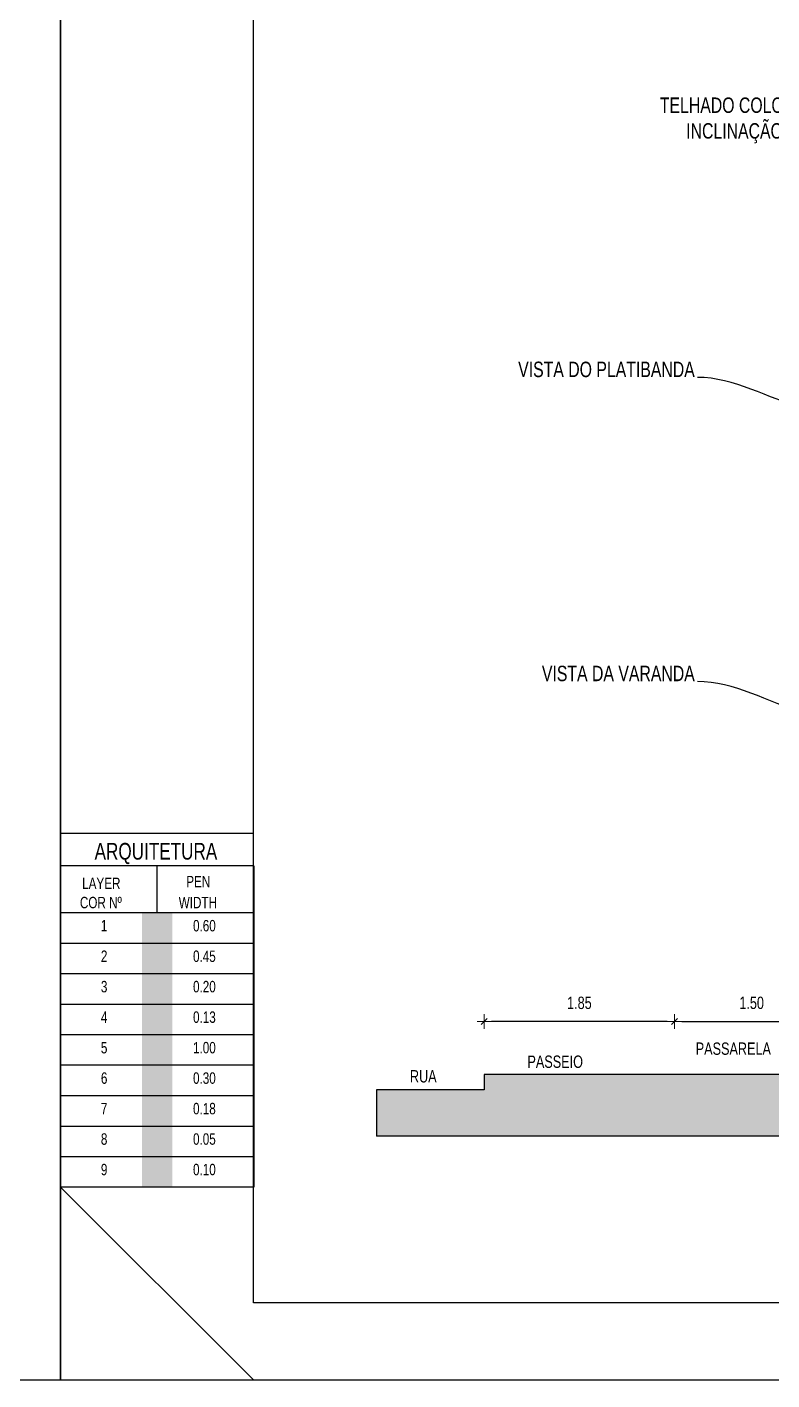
# Model space of a CAD drawing. Extents: x 425 to 531, y 796 to 840.
# Drawn here: x 471.77 to 479.01, y 795.74 to 808.9 of the extents above; entities that cross this region are included whole.
import ezdxf
from ezdxf import colors
from ezdxf.entities.mleader import LeaderData, LeaderLine
from ezdxf.enums import TextEntityAlignment as Align
from ezdxf.math import Vec2, Vec3

# ---------------------------------------------------------------- set-up
doc = ezdxf.new("R2010")
doc.units = 0
doc.header["$MEASUREMENT"] = 0
doc.header["$PDSIZE"] = -5
doc.linetypes.add('CONTINU', pattern=[0])
doc.layers.get('0').update_dxf_attribs({"linetype": 'CONTINUOUS'})
doc.layers.get('Defpoints').update_dxf_attribs({"linetype": 'CONTINUOUS'})
for name, color, linetype in [('COTA', 7, 'CONTINUOUS'), ('E-txt-g', 3, 'CONTINUOUS'), ("PRANCHA - PROJETU'S", 7, 'CONTINUOUS'), ('VIGA H20', 2, 'CONTINUOUS')]:
    doc.layers.add(name, color=color, linetype=linetype)
for name, color, linetype, lineweight in [('E-Pen-C', 4, 'CONTINUOUS', 15), ('E-Pen-G', 3, 'CONTINUOUS', 30), ('E-Txt-W', 7, 'CONTINUOUS', 20)]:
    doc.layers.add(name, color=color, linetype=linetype, lineweight=lineweight)
doc.styles.add('F2', font='swisscl.ttf')
doc.styles.add('REG60', font='romans.shx', dxfattribs={"width": 0.8, "height": 0.15})
doc.styles.add('REG80', font='romans.shx', dxfattribs={"width": 0.8, "height": 0.2})
doc.dimstyles.new('DIMENSION-1', dxfattribs={"dimtxt": 0.11, "dimasz": 0.07, "dimexe": 1, "dimexo": 0, "dimgap": 0.12, "dimtad": 1, "dimzin": 7, "dimdsep": 46, "dimtxsty": 'F2', "dimblk1": 'TRACO', "dimblk2": 'TRACO', "dimsah": 1, "dimcen": 1, "dimse1": 1, "dimse2": 1, "dimclrd": 256, "dimclre": 256, "dimclrt": 6, "dimadec": 0, "dimazin": 0, "dimtfac": 1, "dimtix": 1, "dimtmove": 2, "dimatfit": 3, "dimldrblk": 'TRACO', "dimfxl": 1, "dimtolj": 1, "dimtzin": 0, "dimarcsym": 0})

# ---------------------------------------------------------------- blocks, each defined once
blk = doc.blocks.new('TXT-AMB75')
at = {"layer": 'E-txt-g', "style": 'REG80', "width": 0.8, "flags": 8}
blk.add_attdef('TXT', text='', height=0.2, dxfattribs=at).set_placement((0.005, 0.296), align=Align.CENTER)
at = {"layer": 'E-Txt-W', "style": 'REG60', "width": 0.8, "flags": 8}
blk.add_attdef('TXT', text='', height=0.15, dxfattribs=at).set_placement((0.005, 0.027), align=Align.CENTER)
blk = doc.blocks.new('TRACO')
at = {"layer": 'E-Pen-C'}
for p, q in [((-1, 0), (1, 0)), ((0, 1), (0, -1))]:
    blk.add_line(p, q, dxfattribs=at)
at = {"layer": 'E-Pen-G'}
blk.add_line((-0.42, -0.42), (0.42, 0.42), dxfattribs=at)
blk = doc.blocks.new('*D444')
at = {"color": 4, "linetype": 'Continuous', "lineweight": -2, "transparency": 16777216}
blk.add_line((477.997, 799.224), (476.287, 799.224), dxfattribs=at)
at = {"layer": 'Defpoints', "color": 0, "linetype": 'CONTINU', "transparency": 16777216}
for p in [(476.217, 799.224), (476.217, 798.708), (478.067, 798.708)]:
    blk.add_point(p, dxfattribs=at)
at = {"color": 4, "linetype": 'CONTINU', "lineweight": -2, "transparency": 16777216, "xscale": 0.07, "yscale": 0.07, "zscale": 0.07, "rotation": 180}
blk.add_blockref('TRACO', (476.217, 799.224), dxfattribs=at)
at = {"color": 4, "linetype": 'CONTINU', "lineweight": -2, "transparency": 16777216, "xscale": 0.07, "yscale": 0.07, "zscale": 0.07}
blk.add_blockref('TRACO', (478.067, 799.224), dxfattribs=at)
at = {"color": 4, "linetype": 'CONTINU', "transparency": 16777216, "insert": (477.142, 799.405), "char_height": 0.12, "attachment_point": 5, "style": 'F2'}
blk.add_mtext('\\A1;1.85', dxfattribs=at)
blk = doc.blocks.new('*D445')
at = {"color": 4, "linetype": 'Continuous', "lineweight": -2, "transparency": 16777216}
blk.add_line((478.137, 799.224), (479.497, 799.224), dxfattribs=at)
at = {"layer": 'Defpoints', "color": 0, "linetype": 'CONTINU', "transparency": 16777216}
for p in [(478.067, 799.224), (479.567, 799.224), (479.567, 799.224)]:
    blk.add_point(p, dxfattribs=at)
at = {"color": 4, "linetype": 'CONTINU', "lineweight": -2, "transparency": 16777216, "xscale": 0.07, "yscale": 0.07, "zscale": 0.07, "rotation": 180}
blk.add_blockref('TRACO', (478.067, 799.224), dxfattribs=at)
at = {"color": 4, "linetype": 'CONTINU', "lineweight": -2, "transparency": 16777216, "xscale": 0.07, "yscale": 0.07, "zscale": 0.07}
blk.add_blockref('TRACO', (479.567, 799.224), dxfattribs=at)
at = {"color": 4, "linetype": 'CONTINU', "transparency": 16777216, "insert": (478.817, 799.405), "char_height": 0.12, "attachment_point": 5, "style": 'F2'}
blk.add_mtext('\\A1;1.50', dxfattribs=at)

msp = doc.modelspace()

# ---------------------------------------------------------------- hatches: boundary and pattern name
at = {"layer": 'COTA', "linetype": 'Continuous'}
h = msp.add_hatch(dxfattribs=at)
h.set_pattern_fill('ANSI38', color=8, scale=0.4, style=0)
h.set_pattern_definition([(45, (-6.374314, 0.550474), (-0.035355339, 0.035355339), []), (135, (-6.374314, 0.550474), (-0.1060660172, 0.035355339), [0.125, -0.075])])
h.paths.add_polyline_path([(488.506, 798.708), (486.567, 798.708), (479.567, 798.708), (478.067, 798.708), (476.217, 798.708), (476.217, 798.558), (475.17, 798.558), (475.17, 798.108), (488.506, 798.108)])
h.paths.add_polyline_path([(486.567, 798.808), (479.567, 798.808), (479.567, 798.708), (486.567, 798.708)])
h.paths.add_polyline_path([(486.834, 798.631), (486.834, 798.879), (486.581, 798.879), (486.581, 798.631)])
at = {"layer": "PRANCHA - PROJETU'S"}
h = msp.add_hatch(color=1, dxfattribs=at)
h.set_gradient(color1=(255, 0, 0), color2=(255, 0, 0), tint=1)
h.paths.add_polyline_path([(473.184, 800.281), (472.888, 800.281), (472.888, 799.984), (473.184, 799.984)])
h = msp.add_hatch(color=2, dxfattribs=at)
h.set_gradient(color1=(255, 255, 0), color2=(255, 255, 0), tint=1)
h.paths.add_polyline_path([(473.184, 799.687), (473.184, 799.984), (472.888, 799.984), (472.888, 799.687)])
h = msp.add_hatch(color=3, dxfattribs=at)
h.set_gradient(color1=(0, 255, 0), color2=(0, 255, 0), tint=1)
h.paths.add_polyline_path([(473.184, 799.687), (472.888, 799.687), (472.888, 799.391), (473.184, 799.391)])
h = msp.add_hatch(color=4, dxfattribs=at)
h.set_gradient(color1=(0, 255, 255), color2=(0, 255, 255), tint=1)
h.paths.add_polyline_path([(473.184, 799.391), (472.888, 799.391), (472.888, 799.094), (473.184, 799.094)])
h = msp.add_hatch(color=5, dxfattribs=at)
h.set_gradient(color1=(0, 0, 255), color2=(0, 0, 255), tint=1)
h.paths.add_polyline_path([(473.184, 799.094), (472.888, 799.094), (472.888, 798.798), (473.184, 798.798)])
h = msp.add_hatch(color=6, dxfattribs=at)
h.set_gradient(color1=(255, 0, 255), color2=(255, 0, 255), tint=1)
h.paths.add_polyline_path([(473.184, 798.798), (472.888, 798.798), (472.888, 798.501), (473.184, 798.501)])
h = msp.add_hatch(color=7, dxfattribs=at)
h.set_gradient(color1=(255, 255, 255), tint=1)
h.paths.add_polyline_path([(473.184, 798.501), (472.888, 798.501), (472.888, 798.204), (473.184, 798.204)])
h = msp.add_hatch(color=8, dxfattribs=at)
h.set_gradient(color1=(128, 128, 128), color2=(128, 128, 128), tint=1)
h.paths.add_polyline_path([(473.184, 798.204), (472.888, 798.204), (472.888, 797.908), (473.184, 797.908)])
h = msp.add_hatch(color=9, dxfattribs=at)
h.set_gradient(color1=(192, 192, 192), color2=(192, 192, 192), tint=1)
h.paths.add_polyline_path([(473.184, 797.908), (472.888, 797.908), (472.888, 797.611), (473.184, 797.611)])

# ---------------------------------------------------------------- linework, layer by layer
at = {"color": 1, "linetype": 'CONTINU'}
for p, q in [((476.217, 798.708), (476.217, 798.558)), ((478.067, 798.708), (476.217, 798.708)), ((478.067, 798.708), (478.067, 798.708)), ((479.567, 798.708), (478.067, 798.708)), ((476.217, 798.558), (475.17, 798.558))]:
    msp.add_line(p, q, dxfattribs=at)
at = {"color": 8, "linetype": 'CONTINU'}
for p in [(475.17, 798.558), (488.506, 798.108)]:
    msp.add_line(p, (475.17, 798.108), dxfattribs=at)
at = {"color": 2, "linetype": 'Continuous'}
msp.add_line((473.972, 795.736), (472.097, 797.611), dxfattribs=at)
for points in [[(424.538, 795.736), (472.097, 795.736), (472.097, 840.286), (424.538, 840.286)], [(472.097, 795.736), (531.172, 795.736), (531.172, 840.286), (472.097, 840.286)]]:
    msp.add_lwpolyline(points, close=True, dxfattribs=at)
at = {"color": 1, "linetype": 'Continuous'}
msp.add_lwpolyline([(473.972, 839.536), (530.422, 839.536), (530.422, 796.486), (473.972, 796.486)], close=True, dxfattribs=at)
at = {"layer": "PRANCHA - PROJETU'S"}
for p, q in [((473.975, 801.055), (472.097, 801.055)), ((472.097, 797.611), (472.097, 801.035)), ((472.097, 797.611), (472.097, 801.035)), ((473.975, 800.738), (472.097, 800.738)), ((473.975, 800.738), (472.097, 800.738)), ((473.036, 800.281), (473.036, 800.738)), ((473.975, 800.738), (473.975, 797.611)), ((473.975, 800.281), (472.097, 800.281)), ((473.975, 799.984), (472.097, 799.984)), ((473.975, 799.687), (472.097, 799.687)), ((473.975, 799.391), (472.097, 799.391)), ((473.975, 799.094), (472.097, 799.094)), ((473.975, 798.798), (472.097, 798.798)), ((473.975, 798.501), (472.097, 798.501)), ((473.975, 798.204), (472.097, 798.204)), ((473.975, 797.908), (472.097, 797.908)), ((473.975, 797.611), (472.097, 797.611)), ((473.975, 797.611), (472.097, 797.611)), ((473.975, 797.611), (472.097, 797.611))]:
    msp.add_line(p, q, dxfattribs=at)

# ---------------------------------------------------------------- block references
ref = msp.add_blockref('TXT-AMB75', (478.637, 798.684), dxfattribs=dict(xscale=-0.7290000000000001, yscale=0.7290000000000001, zscale=0.7290000000000001))
ref.add_attrib('TXT', 'PASSARELA', dxfattribs={"layer": 'E-txt-g', "color": 2, "height": 0.12, "style": 'F2'}).set_placement((478.639, 798.9), align=Align.CENTER)
ref = msp.add_blockref('TXT-AMB75', (476.906, 798.557), dxfattribs=dict(xscale=-0.7290000000000001, yscale=0.7290000000000001, zscale=0.7290000000000001))
ref.add_attrib('TXT', 'PASSEIO', dxfattribs={"layer": 'E-txt-g', "color": 2, "height": 0.12, "style": 'F2'}).set_placement((476.907, 798.773), align=Align.CENTER)
ref = msp.add_blockref('TXT-AMB75', (475.623, 798.415), dxfattribs=dict(xscale=-0.7290000000000001, yscale=0.7290000000000001, zscale=0.7290000000000001))
ref.add_attrib('TXT', 'RUA', dxfattribs={"layer": 'E-txt-g', "color": 2, "height": 0.12, "style": 'F2'}).set_placement((475.624, 798.631), align=Align.CENTER)

# ---------------------------------------------------------------- texts
at = {"layer": "PRANCHA - PROJETU'S", "color": 2, "style": 'F2'}
msp.add_text('ARQUITETURA', height=0.16235, dxfattribs=at).set_placement((472.428, 800.962), align=Align.TOP_LEFT)
at = {"layer": "PRANCHA - PROJETU'S", "style": 'F2'}
for s, height, p in [('LAYER', 0.1108, (472.307, 800.624)), ('PEN', 0.1108, (473.319, 800.641)), ('COR Nº', 0.1108, (472.285, 800.437)), ('WIDTH', 0.1108, (473.246, 800.437)), ('1', 0.111, (472.489, 800.212)), ('0.60', 0.1108, (473.385, 800.212)), ('2', 0.111, (472.489, 799.915)), ('0.45', 0.1108, (473.385, 799.915)), ('3', 0.111, (472.489, 799.619)), ('0.20', 0.1108, (473.385, 799.619)), ('4', 0.111, (472.489, 799.322)), ('0.13', 0.1108, (473.385, 799.322)), ('5', 0.111, (472.489, 799.025)), ('1.00', 0.1108, (473.385, 799.025)), ('6', 0.111, (472.489, 798.729)), ('0.30', 0.1108, (473.385, 798.729)), ('7', 0.111, (472.489, 798.432)), ('0.18', 0.1108, (473.385, 798.432)), ('8', 0.111, (472.489, 798.136)), ('0.05', 0.1108, (473.385, 798.136)), ('9', 0.111, (472.489, 797.839)), ('0.10', 0.1108, (473.385, 797.839))]:
    msp.add_text(s, height=height, dxfattribs=at).set_placement(p, align=Align.TOP_LEFT)

# ---------------------------------------------------------------- dimensions: what is measured, and where the dimension line sits
at = {"color": 8, "linetype": 'CONTINU'}
for base, p1, p2, picture, middle in [((476.217, 799.224), (478.067, 798.708), (476.217, 798.708), '*D444', (477.142, 799.405)), ((479.567, 799.224), (478.067, 799.224), (479.567, 799.224), '*D445', (478.817, 799.405))]:
    dim = msp.add_linear_dim(base=base, p1=p1, p2=p2, dimstyle='DIMENSION-1', override={"dimtxt": 0.12, "dimclrd": 4, "dimclrt": 4, "dimfxl": 0.1, "dimfxlon": 1}, dxfattribs=at)
    dim.commit()
    dim.dimension.update_dxf_attribs({"geometry": picture, "text_midpoint": middle})

# ---------------------------------------------------------------- leaders
at = {"layer": 'VIGA H20'}
ml = msp.add_multileader_mtext('Standard', dxfattribs=at)
ml.set_content('{\\fSwis721 LtCn BT|b0|i0|c0|p34;\\C4;TELHADO COLONIAL\\PINCLINAÇÃO 25%}', color=7)
ml.set_leader_properties(color=4)
ml.build(insert=Vec2(0, 0))
ml.multileader.update_dxf_attribs({"leader_type": 2, "text_right_attachment_type": 7, "dogleg_length": 0.36, "arrow_head_size": 0.15, "scale": 2})
ctx = ml.context
ctx.base_point, ctx.scale, ctx.char_height, ctx.arrow_head_size, ctx.landing_gap_size, ctx.plane_origin = Vec3(477.948, 808.118), 2, 0.15, 0.15, 0.025, Vec3(482.599, 805.477)
ctx.right_attachment, ctx.text_align_type = 7, 2
notes = []
notes.append((ctx, [(1, (1, 1, 0), (480.216, 808.021), (-1, 0), 0.72, [(0, [(481.047, 806.36)], 0, [])])]))
ctx.mtext.insert, ctx.mtext.alignment, ctx.mtext.flow_direction = Vec3(479.471, 808.216), 3, 5
ml = msp.add_multileader_mtext('Standard', dxfattribs=at)
ml.set_content('{\\fSwis721 LtCn BT|b0|i0|c0|p34;\\C4;VISTA DO PLATIBANDA}', color=7)
ml.set_leader_properties(color=4)
ml.build(insert=Vec2(0, 0))
ml.multileader.update_dxf_attribs({"leader_type": 2, "text_right_attachment_type": 7, "dogleg_length": 0.36, "arrow_head_size": 0.15, "scale": 2})
ctx = ml.context
ctx.base_point, ctx.scale, ctx.char_height, ctx.arrow_head_size, ctx.landing_gap_size, ctx.plane_origin = Vec3(476.555, 805.568), 2, 0.15, 0.15, 0.025, Vec3(481.114, 803.75)
ctx.right_attachment, ctx.text_align_type = 7, 2
notes.append((ctx, [(1, (1, 1, 0), (479.009, 805.492), (-1, 0), 0.72, [(0, [(479.465, 805.147)], 0, [])])]))
ctx.mtext.insert, ctx.mtext.alignment, ctx.mtext.flow_direction = Vec3(478.264, 805.645), 3, 5
ml = msp.add_multileader_mtext('Standard', dxfattribs=at)
ml.set_content('{\\fSwis721 LtCn BT|b0|i0|c0|p34;\\C4;VISTA DA VARANDA}', color=7)
ml.set_leader_properties(color=4)
ml.build(insert=Vec2(0, 0))
ml.multileader.update_dxf_attribs({"leader_type": 2, "text_right_attachment_type": 7, "dogleg_length": 0.36, "arrow_head_size": 0.15, "scale": 2})
ctx = ml.context
ctx.base_point, ctx.scale, ctx.char_height, ctx.arrow_head_size, ctx.landing_gap_size, ctx.plane_origin = Vec3(476.781, 802.609), 2, 0.15, 0.15, 0.025, Vec3(481.114, 800.792)
ctx.right_attachment, ctx.text_align_type = 7, 2
notes.append((ctx, [(1, (1, 1, 0), (479.009, 802.533), (-1, 0), 0.72, [(0, [(479.464, 802.188)], 0, [])])]))
ctx.mtext.insert, ctx.mtext.alignment, ctx.mtext.flow_direction = Vec3(478.264, 802.686), 3, 5
for ctx, leaders in notes:
    for number, flags, end, landing, length, lines in leaders:
        leader = LeaderData()
        leader.index, (leader.has_last_leader_line, leader.has_dogleg_vector, leader.attachment_direction) = number, flags
        leader.last_leader_point, leader.dogleg_vector, leader.dogleg_length = Vec3(end), Vec3(landing), length
        for number, points, colour, breaks in lines:
            line = LeaderLine()
            line.index, line.vertices, line.color, line.breaks = number, Vec3.list(points), colors.encode_raw_color(colour), breaks
            leader.lines.append(line)
        ctx.leaders.append(leader)

doc.saveas('drawing.dxf')
